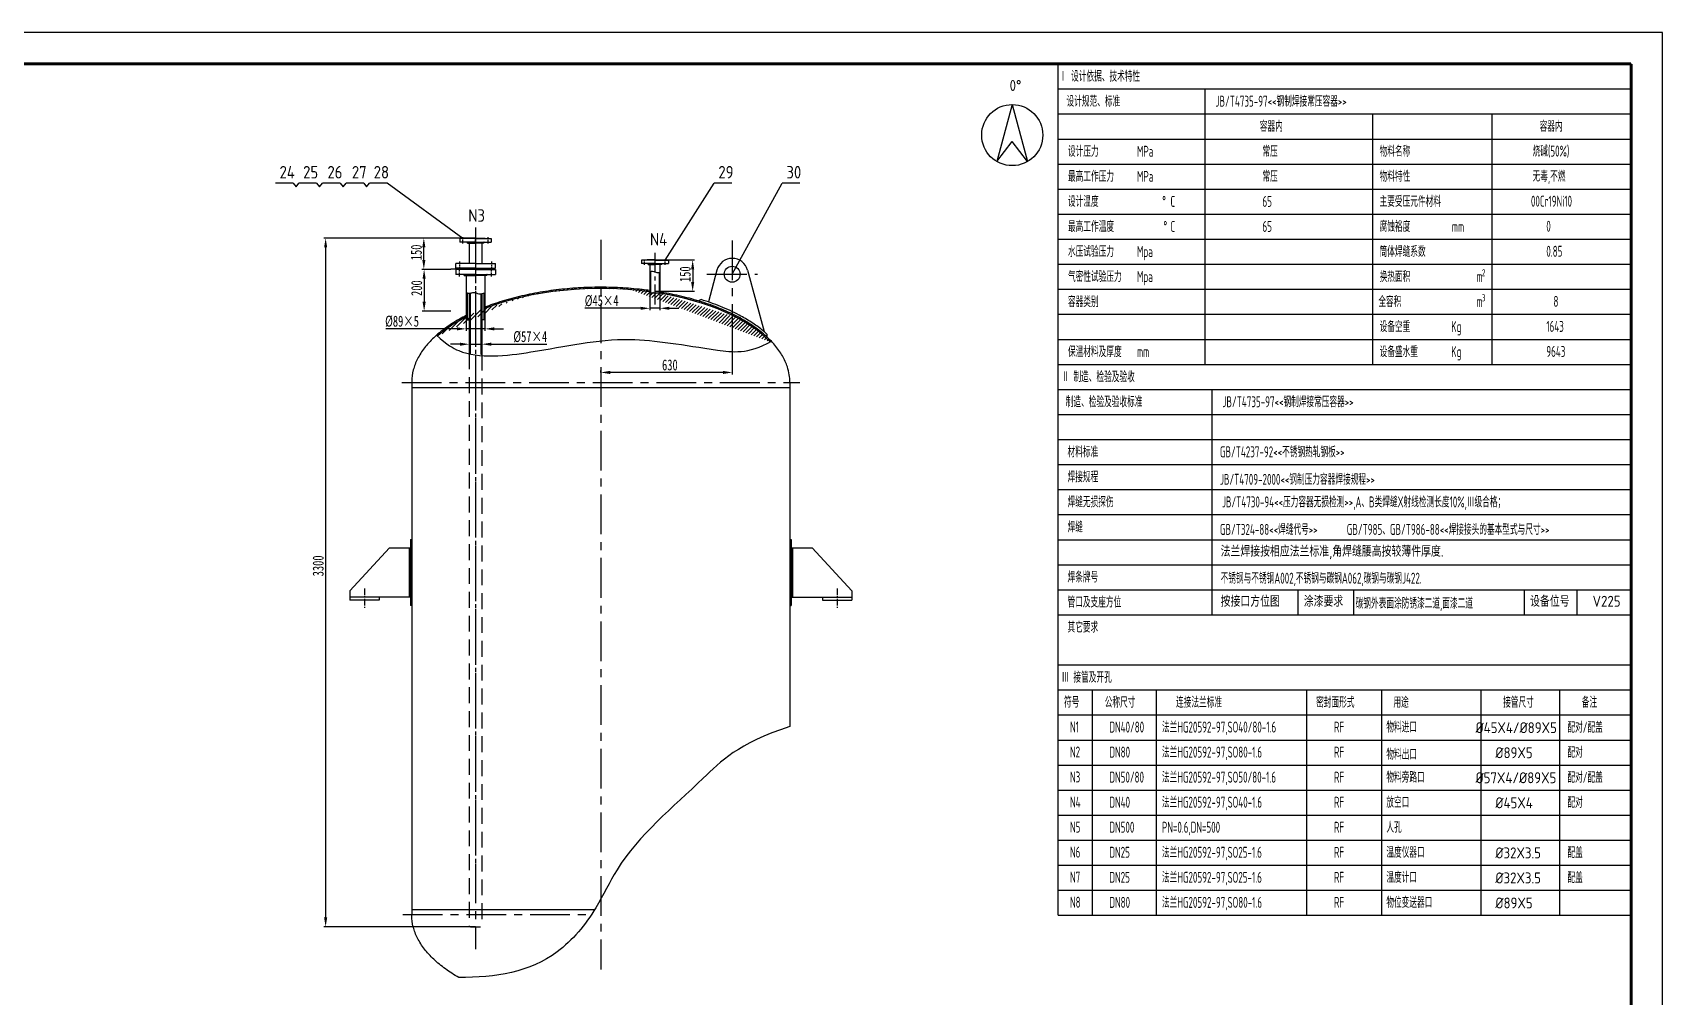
# Model space of a CAD drawing. Extents: x -23500 to -10885, y 1640 to 10550.
# Drawn here: x -18693 to -10885, y 5931 to 10550 of the extents above; entities that cross this region are included whole.
import ezdxf

# ---------------------------------------------------------------- set-up
doc = ezdxf.new("R2010")
doc.units = 0
doc.header["$MEASUREMENT"] = 0
doc.linetypes.add('CENTER', pattern=[50.8, 31.75, -6.35, 6.35, -6.35])
doc.linetypes.add('DASHED', pattern=[19.05, 12.7, -6.35])
doc.layers.get('0').update_dxf_attribs({"linetype": 'CONTINUOUS'})
doc.layers.get('DEFPOINTS').update_dxf_attribs({"linetype": 'CONTINUOUS'})
for name, color, linetype in [('LAYER1', 3, 'CONTINUOUS'), ('LAYER2', 1, 'CENTER'), ('LAYER3', 2, 'DASHED')]:
    doc.layers.add(name, color=color, linetype=linetype)
doc.styles.add('J_BigFont', font='gbenor.shx', dxfattribs={"bigfont": 'gbcbig.shx'})
doc.styles.get("Standard").update_dxf_attribs({"font": 'isocp.shx', "width": 0.8, "bigfont": 'hztxt.shx'})
doc.styles.add('STYLE1', font='SIMFANG.TTF', dxfattribs={"width": 0.7, "height": 52.5})
doc.dimstyles.get("Standard").update_dxf_attribs({"dimtxt": 0.18, "dimasz": 0.18, "dimexe": 0.18, "dimexo": 0.0625, "dimgap": 0.09, "dimtad": 0, "dimtih": 1, "dimtoh": 1, "dimdec": 4, "dimzin": 0, "dimdsep": 46, "dimtxsty": 'Standard', "dimcen": 0.09, "dimadec": 0, "dimazin": 0, "dimtfac": 1, "dimtdec": 4, "dimtofl": 0, "dimtmove": 0, "dimatfit": 3, "dimfxl": 0, "dimtolj": 1, "dimtzin": 0, "dimarcsym": 0})

# ---------------------------------------------------------------- blocks, each defined once
blk = doc.blocks.new('*D26')
at = {"layer": 'DEFPOINTS', "color": 0}
for p in [(-16571.2, 9565.1), (-17289.4, 6265.1), (-16571.2, 6265.1)]:
    blk.add_point(p, dxfattribs=at)
at = {"layer": 'LAYER1', "color": 0, "lineweight": -2}
for p, q in [((-16571.2, 9565.1), (-17298.8, 9565.1)), ((-17289.4, 9520.1), (-17289.4, 6310.1)), ((-16571.2, 6265.1), (-17298.8, 6265.1))]:
    blk.add_line(p, q, dxfattribs=at)
at = {"layer": 'LAYER1', "color": 0}
for points in [[(-17296.9, 9520.1), (-17281.9, 9520.1), (-17289.4, 9565.1)], [(-17296.9, 6310.1), (-17281.9, 6310.1), (-17289.4, 6265.1)]]:
    blk.add_solid(points, dxfattribs=at)
at = {"layer": 'LAYER1', "color": 0, "insert": (-17325, 7994.1), "char_height": 52.5, "attachment_point": 5, "rotation": 90, "style": 'STYLE1'}
blk.add_mtext('\\A1;3300', dxfattribs=at)
blk = doc.blocks.new('*D29')
at = {"layer": 'DEFPOINTS', "color": 0}
for p in [(-16615.7, 9173.9), (-16526.8, 9173.9), (-16615.7, 9129.9)]:
    blk.add_point(p, dxfattribs=at)
at = {"layer": 'LAYER1', "color": 0, "lineweight": -2}
for p, q in [((-16615.7, 9173.9), (-16615.7, 9120.6)), ((-16526.8, 9173.9), (-16526.8, 9120.6)), ((-16660.7, 9129.9), (-17001.6, 9129.9)), ((-16526.8, 9129.9), (-16615.7, 9129.9)), ((-16481.8, 9129.9), (-16436.8, 9129.9))]:
    blk.add_line(p, q, dxfattribs=at)
at = {"layer": 'LAYER1', "color": 0}
for points in [[(-16660.7, 9137.4), (-16660.7, 9122.4), (-16615.7, 9129.9)], [(-16481.8, 9137.4), (-16481.8, 9122.4), (-16526.8, 9129.9)]]:
    blk.add_solid(points, dxfattribs=at)
at = {"layer": 'LAYER1', "color": 0, "insert": (-16923.4, 9165.6), "char_height": 52.5, "attachment_point": 5, "style": 'STYLE1'}
blk.add_mtext('\\A1;%%c89×5', dxfattribs=at)
blk = doc.blocks.new('*D46')
at = {"layer": 'DEFPOINTS', "color": 0}
for p in [(-16819, 9565.1), (-16571.2, 9565.1), (-16689.5, 9415.1)]:
    blk.add_point(p, dxfattribs=at)
at = {"layer": 'LAYER1', "color": 0, "lineweight": -2}
for p, q in [((-16571.2, 9565.1), (-16828.4, 9565.1)), ((-16819, 9460.1), (-16819, 9520.1)), ((-16689.5, 9415.1), (-16828.4, 9415.1))]:
    blk.add_line(p, q, dxfattribs=at)
at = {"layer": 'LAYER1', "color": 0}
for points in [[(-16826.5, 9520.1), (-16811.5, 9520.1), (-16819, 9565.1)], [(-16826.5, 9460.1), (-16811.5, 9460.1), (-16819, 9415.1)]]:
    blk.add_solid(points, dxfattribs=at)
at = {"layer": 'LAYER1', "color": 0, "insert": (-16854.6, 9496.3), "char_height": 52.5, "attachment_point": 5, "rotation": 90, "style": 'STYLE1'}
blk.add_mtext('\\A1;150', dxfattribs=at)
blk = doc.blocks.new('*D45')
at = {"layer": 'DEFPOINTS', "color": 0}
for p in [(-16689.5, 9415.1), (-16817.5, 9215.1), (-16689.5, 9215.1)]:
    blk.add_point(p, dxfattribs=at)
at = {"layer": 'LAYER1', "color": 0, "lineweight": -2}
for p, q in [((-16689.5, 9415.1), (-16826.8, 9415.1)), ((-16817.5, 9370.1), (-16817.5, 9260.1)), ((-16689.5, 9215.1), (-16826.8, 9215.1))]:
    blk.add_line(p, q, dxfattribs=at)
at = {"layer": 'LAYER1', "color": 0}
for points in [[(-16825, 9370.1), (-16810, 9370.1), (-16817.5, 9415.1)], [(-16825, 9260.1), (-16810, 9260.1), (-16817.5, 9215.1)]]:
    blk.add_solid(points, dxfattribs=at)
at = {"layer": 'LAYER1', "color": 0, "insert": (-16853.1, 9325.1), "char_height": 52.5, "attachment_point": 5, "rotation": 90, "style": 'STYLE1'}
blk.add_mtext('\\A1;200', dxfattribs=at)
blk = doc.blocks.new('*D47')
at = {"layer": 'DEFPOINTS', "color": 0}
for p in [(-15711.8, 9460.1), (-15711.8, 9310.1), (-15531, 9310.1)]:
    blk.add_point(p, dxfattribs=at)
at = {"layer": 'LAYER1', "color": 0, "lineweight": -2}
for p, q in [((-15711.8, 9460.1), (-15521.6, 9460.1)), ((-15531, 9415.1), (-15531, 9355.1)), ((-15711.8, 9310.1), (-15521.6, 9310.1))]:
    blk.add_line(p, q, dxfattribs=at)
at = {"layer": 'LAYER1', "color": 0}
for points in [[(-15538.5, 9415.1), (-15523.5, 9415.1), (-15531, 9460.1)], [(-15538.5, 9355.1), (-15523.5, 9355.1), (-15531, 9310.1)]]:
    blk.add_solid(points, dxfattribs=at)
at = {"layer": 'LAYER1', "color": 0, "insert": (-15566.6, 9391.7), "char_height": 52.5, "attachment_point": 5, "rotation": 90, "style": 'STYLE1'}
blk.add_mtext('\\A1;150', dxfattribs=at)
blk = doc.blocks.new('*D25')
at = {"layer": 'DEFPOINTS', "color": 0}
for p in [(-15341.2, 9149), (-15971.2, 8921), (-15971.2, 8921)]:
    blk.add_point(p, dxfattribs=at)
at = {"layer": 'LAYER1', "color": 0, "lineweight": -2}
for p, q in [((-15341.2, 9149), (-15341.2, 8911.6)), ((-15971.2, 8921), (-15971.2, 8930.3)), ((-15386.2, 8921), (-15926.2, 8921))]:
    blk.add_line(p, q, dxfattribs=at)
at = {"layer": 'LAYER1', "color": 0}
for points in [[(-15926.2, 8928.5), (-15926.2, 8913.5), (-15971.2, 8921)], [(-15386.2, 8928.5), (-15386.2, 8913.5), (-15341.2, 8921)]]:
    blk.add_solid(points, dxfattribs=at)
at = {"layer": 'LAYER1', "color": 0, "insert": (-15640.2, 8956.6), "char_height": 52.5, "attachment_point": 5, "style": 'STYLE1'}
blk.add_mtext('\\A1;630', dxfattribs=at)
blk = doc.blocks.new('*D30')
at = {"layer": 'DEFPOINTS', "color": 0}
for p in [(-15735.9, 9307), (-15687.6, 9324.5), (-15735.9, 9228.4)]:
    blk.add_point(p, dxfattribs=at)
at = {"layer": 'LAYER1', "color": 0, "lineweight": -2}
for p, q in [((-15735.9, 9307), (-15735.9, 9219)), ((-15687.6, 9324.5), (-15687.6, 9219)), ((-15780.9, 9228.4), (-16048.1, 9228.4)), ((-15687.6, 9228.4), (-15735.9, 9228.4)), ((-15642.6, 9228.4), (-15597.6, 9228.4))]:
    blk.add_line(p, q, dxfattribs=at)
at = {"layer": 'LAYER1', "color": 0}
for points in [[(-15780.9, 9235.9), (-15780.9, 9220.9), (-15735.9, 9228.4)], [(-15642.6, 9235.9), (-15642.6, 9220.9), (-15687.6, 9228.4)]]:
    blk.add_solid(points, dxfattribs=at)
at = {"layer": 'LAYER1', "color": 0, "insert": (-15967.1, 9264), "char_height": 52.5, "attachment_point": 5, "style": 'STYLE1'}
blk.add_mtext('\\A1;%%c45×4', dxfattribs=at)
blk = doc.blocks.new('*D49')
at = {"layer": 'DEFPOINTS', "color": 0}
for p in [(-16601.4, 9096.1), (-16541.1, 9113.6), (-16601.4, 9056.3)]:
    blk.add_point(p, dxfattribs=at)
at = {"layer": 'LAYER1', "color": 0, "lineweight": -2}
for p, q in [((-16601.4, 9096.1), (-16601.4, 9046.9)), ((-16541.1, 9113.6), (-16541.1, 9046.9)), ((-16646.4, 9056.3), (-16691.4, 9056.3)), ((-16601.4, 9056.3), (-16541.1, 9056.3)), ((-16496.1, 9056.3), (-16229.9, 9056.3))]:
    blk.add_line(p, q, dxfattribs=at)
at = {"layer": 'LAYER1', "color": 0}
for points in [[(-16646.4, 9063.8), (-16646.4, 9048.8), (-16601.4, 9056.3)], [(-16496.1, 9063.8), (-16496.1, 9048.8), (-16541.1, 9056.3)]]:
    blk.add_solid(points, dxfattribs=at)
at = {"layer": 'LAYER1', "color": 0, "insert": (-16309.1, 9091.9), "char_height": 52.5, "attachment_point": 5, "style": 'STYLE1'}
blk.add_mtext('\\A1;%%c57×4', dxfattribs=at)

msp = doc.modelspace()

# ---------------------------------------------------------------- hatches: boundary and pattern name
at = {"layer": 'LAYER1'}
h = msp.add_hatch(dxfattribs=at)
h.set_pattern_fill('ANSI31', color=256, scale=44, angle=90, style=0)
h.set_pattern_definition([(135, (12372.023, 304.863), (-3.8890873, -3.8890873), [])])
edge = h.paths.add_edge_path()
edge.add_line((-15735.86591, 9300.20876), (-15732.26591, 9300.20876))
edge.add_line((-15732.26591, 9300.20876), (-15732.26591, 9405.05433))
edge.add_spline(control_points=[(-15732.26591, 9405.05433), (-15733.46417, 9404.75181), (-15734.66442, 9404.39654), (-15735.86591, 9404.00814)], knot_values=[6.2077023906, 6.2077023906, 6.2077023906, 6.2077023906, 9.8820539227, 9.8820539227, 9.8820539227, 9.8820539227], degree=3, periodic=0)
edge.add_line((-15735.86591, 9404.00814), (-15735.86591, 9300.20876))
edge = h.paths.add_edge_path()
edge.add_line((-15691.16591, 9325.13089), (-15687.56591, 9325.13089))
edge.add_line((-15687.56591, 9325.13089), (-15687.56591, 9401.19161))
edge.add_spline(control_points=[(-15687.56591, 9401.19161), (-15688.76795, 9400.89368), (-15689.96817, 9400.62926), (-15691.16591, 9400.41074)], knot_values=[52.3024706588, 52.3024706588, 52.3024706588, 52.3024706588, 55.937398309, 55.937398309, 55.937398309, 55.937398309], degree=3, periodic=0)
edge.add_line((-15691.16591, 9400.41074), (-15691.16591, 9325.13089))
h.paths.add_polyline_path([(-15687.56591, 9325.13089), (-15691.16591, 9325.13089), (-15691.16591, 9300.20876), (-15687.56591, 9300.20876)])
h = msp.add_hatch(dxfattribs=at)
h.set_pattern_fill('ANSI31', color=256, scale=100, style=0)
h.set_pattern_definition([(45, (15802.395, 150), (-8.8388348, 8.8388348), [])])
edge = h.paths.add_edge_path()
edge.add_ellipse((-15971.23182, 8873.13467), major_axis=(-900, 0), ratio=0.5, start_angle=315.729772684, end_angle=330.443571084, ccw=False)
edge.add_line((-16615.68182, 9187.25415), (-16615.68182, 9193.99098))
edge.add_spline(control_points=[(-16615.68182, 9193.99098), (-16627.03429, 9188.2184), (-16638.08125, 9182.29185), (-16672.57387, 9162.76161), (-16694.76132, 9148.58615), (-16730.72337, 9122.56025), (-16745.2353, 9110.9758), (-16758.69094, 9099.07445)], knot_values=[5.5062052933, 5.5062052933, 5.5062052933, 5.5062052933, 5.5598102502, 5.5598102502, 5.6785999013, 5.6785999013, 5.7686833188, 5.7686833188, 5.7686833188, 5.7686833188], degree=3, periodic=0)
edge.add_spline(control_points=[(-16758.69094, 9099.07445), (-16757.14243, 9097.72773), (-16755.6174, 9096.40676), (-16754.11509, 9095.1109)], knot_values=[103.7954680129, 103.7954680129, 103.7954680129, 103.7954680129, 106.691918174, 106.691918174, 106.691918174, 106.691918174], degree=3, periodic=0)
edge = h.paths.add_edge_path()
edge.add_ellipse((-15971.23182, 8873.13467), major_axis=(-900, 0), ratio=0.5, start_angle=270, end_angle=308.117614759, ccw=False)
edge.add_line((-15971.23182, 9323.13467), (-15971.23182, 9329.13462))
edge.add_spline(control_points=[(-15971.23182, 9329.13462), (-15976.01583, 9329.13465), (-15980.79984, 9329.11566), (-16021.33445, 9328.79351), (-16057.05199, 9327.44644), (-16127.9206, 9322.64496), (-16163.07144, 9319.19057), (-16232.31511, 9310.22197), (-16266.40773, 9304.70779), (-16333.05861, 9291.69526), (-16365.61665, 9284.19696), (-16428.74398, 9267.31858), (-16459.31306, 9257.93858), (-16501.61732, 9243.15994), (-16514.32528, 9238.46811), (-16526.78182, 9233.61224)], knot_values=[4.7123889765, 4.7123889765, 4.7123889765, 4.7123889765, 4.7282826929, 4.7282826929, 4.8470723439, 4.8470723439, 4.965861995, 4.965861995, 5.084651646, 5.084651646, 5.2034412971, 5.2034412971, 5.3222309481, 5.3222309481, 5.3745932888, 5.3745932888, 5.3745932888, 5.3745932888], degree=3, periodic=0)
edge.add_line((-16526.78182, 9233.61224), (-16526.78182, 9227.17005))
edge = h.paths.add_edge_path()
edge.add_spline(control_points=[(-15735.92842, 9313.53693), (-15748.11182, 9315.18101), (-15760.36355, 9316.69741), (-15807.56034, 9322.01625), (-15842.91145, 9324.9102), (-15909.28852, 9328.33727), (-15940.26016, 9329.13444), (-15971.23182, 9329.13462)], knot_values=[4.4487900663, 4.4487900663, 4.4487900663, 4.4487900663, 4.4907033908, 4.4907033908, 4.6094930418, 4.6094930418, 4.7123889765, 4.7123889765, 4.7123889765, 4.7123889765], degree=3, periodic=0)
edge.add_line((-15971.23182, 9329.13462), (-15971.23182, 9323.13467))
edge.add_ellipse((-15971.23182, 8873.13467), major_axis=(-900, 0), ratio=0.5, start_angle=254.843987634, end_angle=270, ccw=False)
edge.add_line((-15735.92842, 9307.48255), (-15735.92842, 9313.53693))
edge = h.paths.add_edge_path()
edge.add_spline(control_points=[(-15153.77434, 9070.17623), (-15163.493, 9080.41689), (-15173.96365, 9090.46487), (-15202.99523, 9115.95992), (-15222.66892, 9131.07101), (-15265.40782, 9159.99081), (-15288.47303, 9173.79945), (-15337.67292, 9199.93385), (-15363.80751, 9212.2595), (-15418.78248, 9235.26399), (-15447.62271, 9245.94273), (-15486.20458, 9258.52797), (-15494.88855, 9261.25638), (-15503.66191, 9263.90993)], knot_values=[3.584637214, 3.584637214, 3.584637214, 3.584637214, 3.6591758335, 3.6591758335, 3.7779654845, 3.7779654845, 3.8967551356, 3.8967551356, 4.0155447866, 4.0155447866, 4.1343344377, 4.1343344377, 4.1683544692, 4.1683544692, 4.1683544692, 4.1683544692], degree=3, periodic=0)
edge.add_spline(control_points=[(-15503.66191, 9263.90993), (-15525.52297, 9270.52193), (-15547.93902, 9276.66914), (-15602.91063, 9290.26179), (-15635.92488, 9297.23812), (-15675.61696, 9304.26901), (-15681.6123, 9305.29559), (-15687.62842, 9306.29049)], knot_values=[4.1683544692, 4.1683544692, 4.1683544692, 4.1683544692, 4.2531240887, 4.2531240887, 4.3719137397, 4.3719137397, 4.3929571399, 4.3929571399, 4.3929571399, 4.3929571399], degree=3, periodic=0)
edge.add_line((-15687.62842, 9306.29049), (-15687.62842, 9300.20876))
edge.add_ellipse((-15971.23182, 8873.13467), major_axis=(-900, 0), ratio=0.5, start_angle=205.544329318, end_angle=251.632249847, ccw=False)
edge.add_spline(control_points=[(-15159.20508, 9067.17885), (-15157.4042, 9068.15891), (-15155.59399, 9069.15793), (-15153.77434, 9070.17623)], knot_values=[1576.8857307396, 1576.8857307396, 1576.8857307396, 1576.8857307396, 1579.484262507, 1579.484262507, 1579.484262507, 1579.484262507], degree=3, periodic=0)
h = msp.add_hatch(dxfattribs=at)
h.set_pattern_fill('ANSI31', color=256, scale=44, style=0)
h.set_pattern_definition([(45, (16685.6953, 193.615), (-3.8890873, 3.8890873), [])])
edge = h.paths.add_edge_path()
edge.add_spline(control_points=[(-16611.18182, 9302.80409), (-16612.68345, 9303.35), (-16614.1833, 9303.97825), (-16615.68182, 9304.6685)], knot_values=[14.5345191816, 14.5345191816, 14.5345191816, 14.5345191816, 19.3002520685, 19.3002520685, 19.3002520685, 19.3002520685], degree=3, periodic=0)
edge.add_line((-16615.68182, 9304.6685), (-16615.68182, 9215.11355))
edge.add_line((-16615.68182, 9215.11355), (-16611.18182, 9215.11355))
edge.add_line((-16611.18182, 9215.11355), (-16611.18182, 9302.80409))
edge = h.paths.add_edge_path()
edge.add_spline(control_points=[(-16526.78182, 9301.66044), (-16528.28139, 9301.65124), (-16529.78137, 9301.5271), (-16531.28182, 9301.32835)], knot_values=[100.5398323401, 100.5398323401, 100.5398323401, 100.5398323401, 105.0394298474, 105.0394298474, 105.0394298474, 105.0394298474], degree=3, periodic=0)
edge.add_line((-16531.28182, 9301.32835), (-16531.28182, 9173.90044))
edge.add_line((-16531.28182, 9173.90044), (-16526.78182, 9173.90044))
edge.add_line((-16526.78182, 9173.90044), (-16526.78182, 9301.66044))
h.paths.add_polyline_path([(-16615.68182, 9173.90044), (-16611.18182, 9173.90044), (-16611.18182, 9215.11355), (-16615.68182, 9215.11355)])
h = msp.add_hatch(dxfattribs=at)
h.set_pattern_fill('ANSI31', color=256, scale=55, angle=90, style=0)
h.set_pattern_definition([(135, (16685.695, 193.615), (-4.8613591, -4.8613591), [])])
edge = h.paths.add_edge_path()
edge.add_spline(control_points=[(-16597.38182, 9300.68331), (-16598.71746, 9300.55531), (-16600.05069, 9300.53927), (-16601.38182, 9300.62131)], knot_values=[29.6366316428, 29.6366316428, 29.6366316428, 29.6366316428, 33.8340784456, 33.8340784456, 33.8340784456, 33.8340784456], degree=3, periodic=0)
edge.add_line((-16601.38182, 9300.62131), (-16601.38182, 9215.11355))
edge.add_line((-16601.38182, 9215.11355), (-16597.38182, 9215.11355))
edge.add_line((-16597.38182, 9215.11355), (-16597.38182, 9300.68331))
edge = h.paths.add_edge_path()
edge.add_line((-16597.38182, 9215.11355), (-16601.38182, 9215.11355))
edge.add_line((-16601.38182, 9215.11355), (-16601.38182, 9012.42898))
edge.add_spline(control_points=[(-16601.38182, 9012.42898), (-16600.05221, 9012.06352), (-16598.71884, 9011.70532), (-16597.38182, 9011.35415)], knot_values=[242.5094510255, 242.5094510255, 242.5094510255, 242.5094510255, 246.748240828, 246.748240828, 246.748240828, 246.748240828], degree=3, periodic=0)
edge.add_line((-16597.38182, 9011.35415), (-16597.38182, 9215.11355))
edge = h.paths.add_edge_path()
edge.add_spline(control_points=[(-16541.08182, 9299.38756), (-16542.41468, 9299.09281), (-16543.748, 9298.80844), (-16545.08182, 9298.56261)], knot_values=[86.7600195208, 86.7600195208, 86.7600195208, 86.7600195208, 90.7509109744, 90.7509109744, 90.7509109744, 90.7509109744], degree=3, periodic=0)
edge.add_line((-16545.08182, 9298.56261), (-16545.08182, 9000.95598))
edge.add_spline(control_points=[(-16545.08182, 9000.95598), (-16543.75054, 9000.75957), (-16542.41718, 9000.56693), (-16541.08182, 9000.37786)], knot_values=[300.3857301548, 300.3857301548, 300.3857301548, 300.3857301548, 304.3797973108, 304.3797973108, 304.3797973108, 304.3797973108], degree=3, periodic=0)
edge.add_line((-16541.08182, 9000.37786), (-16541.08182, 9299.38756))

# ---------------------------------------------------------------- linework, layer by layer
for p, q in [((-13780.14111, 7279.5732), (-13780.14111, 10399.5732)), ((-16571.23182, 9563.51355), (-16646.23182, 9563.51355)), ((-16646.23182, 9563.51355), (-16646.23182, 9545.61355)), ((-16571.23182, 9545.61355), (-16646.23182, 9545.61355)), ((-16571.23182, 9565.11355), (-16617.23182, 9565.11355)), ((-16617.23182, 9563.51355), (-16617.23182, 9565.11355)), ((-16610.23182, 9540.11355), (-16610.23182, 9543.61355)), ((-16610.23182, 9540.11355), (-16571.23182, 9540.11355)), ((-16601.38182, 9540.11355), (-16601.38182, 9443.61355)), ((-16571.23182, 9565.11355), (-16525.23182, 9565.11355)), ((-16571.23182, 9563.51355), (-16496.23182, 9563.51355)), ((-16571.23182, 9545.61355), (-16496.23182, 9545.61355)), ((-16532.23182, 9540.11355), (-16571.23182, 9540.11355)), ((-16541.08182, 9540.11355), (-16541.08182, 9443.61355)), ((-16532.23182, 9540.11355), (-16532.23182, 9543.61355)), ((-16525.23182, 9563.51355), (-16525.23182, 9565.11355)), ((-16496.23182, 9563.51355), (-16496.23182, 9545.61355)), ((-15776.77842, 9458.49735), (-15776.77842, 9442.59735)), ((-15711.77842, 9458.49735), (-15776.77842, 9458.49735)), ((-15748.27842, 9458.49735), (-15748.27842, 9460.09735)), ((-15711.77842, 9460.09735), (-15748.27842, 9460.09735)), ((-15711.77842, 9460.09735), (-15675.27842, 9460.09735)), ((-15711.77842, 9458.49735), (-15646.77842, 9458.49735)), ((-15675.27842, 9458.49735), (-15675.27842, 9460.09735)), ((-15646.77842, 9458.49735), (-15646.77842, 9442.59735)), ((-16571.23182, 9443.61355), (-16666.23182, 9443.61355)), ((-16666.23182, 9421.21355), (-16666.23182, 9443.61355)), ((-16571.23182, 9421.21355), (-16666.23182, 9421.21355)), ((-16666.23182, 9413.51355), (-16666.23182, 9391.11355)), ((-16571.23182, 9413.51355), (-16666.23182, 9413.51355)), ((-16571.23182, 9391.11355), (-16666.23182, 9391.11355)), ((-16655.48182, 9413.51355), (-16655.48182, 9420.37929)), ((-16639.48182, 9421.21355), (-16639.48182, 9414.34781)), ((-16639.48182, 9413.51355), (-16639.48182, 9420.37929)), ((-16571.23182, 9419.61355), (-16639.48182, 9419.61355)), ((-16571.23182, 9415.11355), (-16639.48182, 9415.11355)), ((-16634.73182, 9421.21355), (-16634.73182, 9419.61355)), ((-16571.23182, 9419.61355), (-16634.73182, 9419.61355)), ((-16634.73182, 9413.51355), (-16634.73182, 9415.11355)), ((-16625.23182, 9385.11355), (-16625.23182, 9389.11355)), ((-16625.23182, 9385.11355), (-16571.23182, 9385.11355)), ((-16571.23182, 9443.61355), (-16476.23182, 9443.61355)), ((-16571.23182, 9421.21355), (-16476.23182, 9421.21355)), ((-16571.23182, 9419.61355), (-16502.98182, 9419.61355)), ((-16571.23182, 9419.61355), (-16507.73182, 9419.61355)), ((-16571.23182, 9415.11355), (-16502.98182, 9415.11355)), ((-16571.23182, 9413.51355), (-16476.23182, 9413.51355)), ((-16571.23182, 9391.11355), (-16476.23182, 9391.11355)), ((-16517.23182, 9385.11355), (-16571.23182, 9385.11355)), ((-16517.23182, 9385.11355), (-16517.23182, 9389.11355)), ((-16507.73182, 9421.21355), (-16507.73182, 9419.61355)), ((-16507.73182, 9413.51355), (-16507.73182, 9415.11355)), ((-16502.98182, 9421.21355), (-16502.98182, 9414.34781)), ((-16502.98182, 9413.51355), (-16502.98182, 9420.37929)), ((-16486.98182, 9413.51355), (-16486.98182, 9420.37929)), ((-16476.23182, 9421.21355), (-16476.23182, 9443.61355)), ((-16476.23182, 9413.51355), (-16476.23182, 9391.11355)), ((-15711.77842, 9442.59735), (-15776.77842, 9442.59735)), ((-15744.27842, 9438.09735), (-15744.27842, 9440.59735)), ((-15744.27842, 9438.09735), (-15711.77842, 9438.09735)), ((-15735.92842, 9438.09735), (-15735.92842, 9300.20876)), ((-15732.26591, 9405.05433), (-15732.26591, 9300.20876)), ((-15711.77842, 9442.59735), (-15646.77842, 9442.59735)), ((-15679.27842, 9438.09735), (-15711.77842, 9438.09735)), ((-15691.16591, 9400.41074), (-15691.16591, 9300.20876)), ((-15687.62842, 9438.09735), (-15687.62842, 9300.20876)), ((-15679.27842, 9438.09735), (-15679.27842, 9440.59735)), ((-15414.93601, 9411.25423), (-15455.7474, 9258.94404)), ((-15268.11528, 9411.25423), (-15189.25965, 9116.96103)), ((-15687.62842, 9300.20876), (-15735.92842, 9300.20876)), ((-15490.41387, 9270.30302), (-15503.66191, 9263.90993)), ((-16615.68182, 9173.90044), (-16601.38182, 9173.90044)), ((-16526.78182, 9173.90044), (-16541.08182, 9173.90044)), ((-15174.9145, 9104.57824), (-15174.91784, 9091.05505)), ((-16877.23182, 8873.13467), (-16877.23182, 6323.13467)), ((-16877.23182, 8848.13467), (-15065.23182, 8848.13467)), ((-15065.23182, 8873.13467), (-15065.23182, 7224.87824)), ((-16983.23182, 8080.00676), (-17173.23182, 7874.00676)), ((-16983.23182, 8080.00676), (-16883.23182, 8080.00676)), ((-16889.23123, 8080.00676), (-16889.23123, 7844.00676)), ((-16883.23182, 8120.00676), (-16883.23182, 7805.00676)), ((-16883.23182, 8120.00676), (-16877.23182, 8120.00676)), ((-15064.23182, 8120.00676), (-15059.23182, 8120.00676)), ((-15059.23182, 8120.00676), (-15059.23182, 7805.00676)), ((-15059.23182, 8080.00676), (-14959.23182, 8080.00676)), ((-15053.23242, 8080.00676), (-15053.23242, 7844.00676)), ((-14959.23182, 8080.00676), (-14769.23182, 7874.00676)), ((-17173.23182, 7874.00676), (-17173.23182, 7830.00676)), ((-16883.23182, 7844.00676), (-17173.23182, 7844.00676)), ((-17033.23182, 7830.00676), (-17173.23182, 7830.00676)), ((-17033.23182, 7844.00676), (-17033.23182, 7830.00676)), ((-15059.23182, 7844.00676), (-14769.23182, 7844.00676)), ((-14909.23182, 7844.00676), (-14909.23182, 7830.00676)), ((-14909.23182, 7830.00676), (-14769.23182, 7830.00676)), ((-14769.23182, 7874.00676), (-14769.23182, 7830.00676)), ((-16878.23182, 7805.00676), (-16883.23182, 7805.00676)), ((-15064.23182, 7805.00676), (-15059.23182, 7805.00676)), ((-13780.14111, 6319.5732), (-13780.14111, 7399.5732)), ((-16877.23182, 6348.13467), (-15999.54063, 6348.13467))]:
    msp.add_line(p, q)
at = {"ltscale": 3}
for p, q in [((-16615.68182, 9385.11355), (-16615.68182, 9173.90044)), ((-16526.78182, 9385.11355), (-16526.78182, 9173.90044)), ((-16611.18182, 9302.80409), (-16611.18182, 9173.90044)), ((-16601.38182, 9300.62131), (-16601.38182, 9012.42898)), ((-16597.38182, 9300.68331), (-16597.38182, 9011.50085)), ((-16545.08182, 9298.56261), (-16545.08182, 9006.34648)), ((-16541.08182, 9299.38756), (-16541.08182, 9006.21604)), ((-16531.28182, 9301.32835), (-16531.28182, 9173.90044))]:
    msp.add_line(p, q, dxfattribs=at)
at = {"const_width": 15}
for points in [[(-11035.14111, 10399.5732), (-23125.14111, 10399.5732)], [(-11035.14111, 1789.5732), (-11035.14111, 10399.5732)]]:
    msp.add_lwpolyline(points, dxfattribs=at)
msp.add_circle((-15341.52564, 9391.58398), 38)
for centre, radius, start, end in [((-16612.23182, 9543.61355), 2, 0, 90), ((-16530.23182, 9543.61355), 2, 90, 180), ((-15341.52564, 9391.58398), 76, 15, 165), ((-16627.23182, 9389.11355), 2, 0, 90), ((-16515.23182, 9389.11355), 2, 90, 180), ((-15746.27842, 9440.59735), 2, 0, 90), ((-15677.27842, 9440.59735), 2, 90, 180)]:
    msp.add_arc(centre, radius, start, end)
for start_param, end_param in [(4.4478666631, 5.3776668609), (3.5874253054, 4.391811264), (5.5105240799, 5.7673283075)]:
    msp.add_ellipse((-15971.23182, 8873.13467), major_axis=(-900, 0), ratio=0.5, start_param=start_param, end_param=end_param)
for points, knots in [([(-15735.92842, 9313.53693), (-15748.11182, 9315.18101), (-15760.36355, 9316.69741), (-15807.56034, 9322.01625), (-15842.91145, 9324.9102), (-15914.04742, 9328.58297), (-15949.83204, 9329.36178), (-16021.33445, 9328.79351), (-16057.05199, 9327.44644), (-16127.9206, 9322.64496), (-16163.07144, 9319.19057), (-16232.31511, 9310.22197), (-16266.40773, 9304.70779), (-16333.05861, 9291.69526), (-16365.61665, 9284.19696), (-16428.74398, 9267.31858), (-16459.31306, 9257.93858), (-16501.61732, 9243.15994), (-16514.32528, 9238.46811), (-16526.78182, 9233.61224)], [4.44879006629, 4.44879006629, 4.44879006629, 4.44879006629, 4.4907033908, 4.4907033908, 4.60949304185, 4.60949304185, 4.7282826929, 4.7282826929, 4.84707234394, 4.84707234394, 4.96586199499, 4.96586199499, 5.08465164604, 5.08465164604, 5.20344129709, 5.20344129709, 5.32223094814, 5.32223094814, 5.37459328877, 5.37459328877, 5.37459328877, 5.37459328877]), ([(-15065.23182, 8873.13467), (-15065.23182, 8885.54817), (-15066.23334, 8897.96154), (-15070.22851, 8922.68961), (-15073.22203, 8935.00414), (-15083.05299, 8965.22988), (-15091.0404, 8983.02806), (-15111.12304, 9017.94728), (-15123.21778, 9035.06886), (-15151.31555, 9068.40968), (-15167.31859, 9084.62929), (-15202.99523, 9115.95992), (-15222.66892, 9131.07101), (-15265.40782, 9159.99081), (-15288.47303, 9173.79945), (-15337.67292, 9199.93385), (-15363.80751, 9212.2595), (-15418.78248, 9235.26399), (-15447.62271, 9245.94273), (-15507.60749, 9265.50951), (-15538.75183, 9274.39745), (-15602.91063, 9290.26179), (-15635.92488, 9297.23812), (-15675.61696, 9304.26901), (-15681.6123, 9305.29559), (-15687.62842, 9306.29049)], [3.1415926536, 3.1415926536, 3.1415926536, 3.1415926536, 3.2221997669, 3.2221997669, 3.3028068803, 3.3028068803, 3.4215965314, 3.4215965314, 3.5403861824, 3.5403861824, 3.6591758335, 3.6591758335, 3.7779654845, 3.7779654845, 3.8967551356, 3.8967551356, 4.0155447866, 4.0155447866, 4.1343344377, 4.1343344377, 4.2531240887, 4.2531240887, 4.3719137397, 4.3719137397, 4.3929571399, 4.3929571399, 4.3929571399, 4.3929571399]), ([(-15174.9145, 9104.57824), (-15182.63253, 9111.48387), (-15190.68999, 9118.27876), (-15214.98969, 9137.6272), (-15232.08603, 9149.87568), (-15268.48556, 9173.43622), (-15287.78695, 9184.7486), (-15336.21519, 9210.49598), (-15366.26901, 9224.46255), (-15427.43957, 9249.289), (-15458.31926, 9260.30092), (-15490.41387, 9270.30302)], [3.65118545397, 3.65118545397, 3.65118545397, 3.65118545397, 3.70230319914, 3.70230319914, 3.79930767097, 3.79930767097, 3.8963121428, 3.8963121428, 4.03053626359, 4.03053626359, 4.15502264032, 4.15502264032, 4.15502264032, 4.15502264032]), ([(-16615.68182, 9193.99098), (-16627.03429, 9188.2184), (-16638.08125, 9182.29185), (-16672.57387, 9162.76161), (-16694.76132, 9148.58615), (-16735.66577, 9118.98341), (-16754.3828, 9103.55619), (-16788.07858, 9071.64729), (-16803.05743, 9055.16549), (-16829.04992, 9021.35834), (-16840.06348, 9004.03255), (-16857.93749, 8968.77016), (-16864.79725, 8950.83311), (-16874.22426, 8914.61838), (-16876.79038, 8896.34125), (-16877.2144, 8876.41091), (-16877.23182, 8874.77279), (-16877.23182, 8873.13467)], [5.50620529329, 5.50620529329, 5.50620529329, 5.50620529329, 5.55981025024, 5.55981025024, 5.67859990129, 5.67859990129, 5.79738955234, 5.79738955234, 5.91617920339, 5.91617920339, 6.03496885443, 6.03496885443, 6.15375850548, 6.15375850548, 6.27254815653, 6.27254815653, 6.28318530718, 6.28318530718, 6.28318530718, 6.28318530718]), ([(-16651.59738, 6021.63798), (-16674.31265, 6034.6213), (-16695.56395, 6048.26405), (-16735.66577, 6077.28593), (-16754.3828, 6092.71315), (-16788.07858, 6124.62205), (-16803.05743, 6141.10385), (-16829.04992, 6174.911), (-16840.06348, 6192.23679), (-16857.93749, 6227.49918), (-16864.79725, 6245.43623), (-16874.22426, 6281.65096), (-16876.79038, 6299.92809), (-16877.2144, 6319.85843), (-16877.23182, 6321.49655), (-16877.23182, 6323.13467)], [5.56447204235, 5.56447204235, 5.56447204235, 5.56447204235, 5.67859990129, 5.67859990129, 5.79738955234, 5.79738955234, 5.91617920339, 5.91617920339, 6.03496885443, 6.03496885443, 6.15375850548, 6.15375850548, 6.27254815653, 6.27254815653, 6.28318530718, 6.28318530718, 6.28318530718, 6.28318530718])]:
    msp.add_open_spline(points, degree=3, knots=knots)
at = {"layer": 'LAYER1'}
for p, q in [((-10885.14111, 10549.5732), (-23500.14111, 10549.5732)), ((-10885.14111, 1639.5732), (-10885.14111, 10549.5732)), ((-13780.14111, 10399.5732), (-11035.14111, 10399.5732)), ((-11035.14111, 10399.5732), (-11035.14111, 7759.5732)), ((-13780.14111, 10279.5732), (-11035.14111, 10279.5732)), ((-13075.24981, 8959.5732), (-13075.24981, 10279.5732)), ((-14000.06269, 10204.61609), (-14073.23669, 9931.52701)), ((-14000.06269, 10204.61609), (-13926.8887, 9931.52701)), ((-13780.14111, 10159.5732), (-11035.14111, 10159.5732)), ((-12272.99848, 8959.5732), (-12272.99848, 10159.5732)), ((-11699.92782, 8959.5732), (-11699.92782, 10159.5732)), ((-14073.23669, 9931.52702), (-14000.06269, 10026.88922)), ((-13926.8887, 9931.52702), (-14000.06269, 10026.88922)), ((-13780.14111, 10039.5732), (-11035.14111, 10039.5732)), ((-13780.14111, 9919.5732), (-11035.14111, 9919.5732)), ((-17445.3474, 9827.68827), (-17529.85969, 9827.68827)), ((-17445.3474, 9827.68827), (-17431.23893, 9809.68274)), ((-17431.23893, 9809.68274), (-17417.13046, 9827.68827)), ((-17332.61817, 9827.68827), (-17417.13046, 9827.68827)), ((-17332.61817, 9827.68827), (-17318.5097, 9809.68274)), ((-17318.5097, 9809.68274), (-17304.40123, 9827.68827)), ((-17219.88894, 9827.68827), (-17304.40123, 9827.68827)), ((-17219.88894, 9827.68827), (-17205.78047, 9809.68274)), ((-17205.78047, 9809.68274), (-17191.672, 9827.68827)), ((-17107.15971, 9827.68827), (-17191.672, 9827.68827)), ((-17107.15971, 9827.68827), (-17093.05124, 9809.68274)), ((-17093.05124, 9809.68274), (-17078.94277, 9827.68827)), ((-16994.43048, 9827.68827), (-17078.94277, 9827.68827)), ((-16631.48182, 9563.51355), (-16994.43048, 9827.68827)), ((-15662.52842, 9458.49735), (-15427.7719, 9827.68827)), ((-15343.25961, 9827.68827), (-15427.7719, 9827.68827)), ((-15341.52564, 9391.58398), (-15101.6983, 9827.68827)), ((-15017.18601, 9827.68827), (-15101.6983, 9827.68827)), ((-13780.14111, 9799.5732), (-11035.14111, 9799.5732)), ((-13780.14111, 9679.5732), (-11035.14111, 9679.5732)), ((-13780.14111, 9559.5732), (-11035.14111, 9559.5732)), ((-16571.23182, 9415.11355), (-16689.50102, 9415.11355)), ((-13780.14111, 9439.5732), (-11035.14111, 9439.5732)), ((-15711.77842, 9310.09735), (-15593.50922, 9310.09735)), ((-13780.14111, 9319.5732), (-11035.14111, 9319.5732)), ((-13780.14111, 9199.5732), (-11035.14111, 9199.5732)), ((-13780.14111, 9079.5732), (-11035.14111, 9079.5732)), ((-13780.14111, 8959.5732), (-11035.14111, 8959.5732)), ((-13780.14111, 8839.5732), (-11035.14111, 8839.5732)), ((-13042.08524, 7759.5732), (-13042.08524, 8839.5732)), ((-13780.14111, 8719.5732), (-11035.14111, 8719.5732)), ((-13780.14111, 8599.5732), (-11035.14111, 8599.5732)), ((-13780.14111, 8479.5732), (-11035.14111, 8479.5732)), ((-13780.14111, 8359.5732), (-11035.14111, 8359.5732)), ((-13780.14111, 8239.5732), (-11035.14111, 8239.5732)), ((-13780.14111, 8119.5732), (-11035.14111, 8119.5732)), ((-13780.14111, 7999.5732), (-11035.14111, 7999.5732)), ((-13780.14111, 7879.5732), (-11035.14111, 7879.5732)), ((-12631.51818, 7879.5732), (-12631.51818, 7759.5732)), ((-12365.53059, 7879.5732), (-12365.53059, 7759.5732)), ((-11547.43399, 7879.5732), (-11547.43399, 7759.5732)), ((-11292.85931, 7759.5732), (-11292.85931, 7879.5732)), ((-13780.14111, 7759.5732), (-11035.14111, 7759.5732)), ((-13780.14111, 7519.5732), (-11035.14111, 7519.5732)), ((-13780.14111, 7399.5732), (-11035.14111, 7399.5732)), ((-13615.42728, 6319.5732), (-13615.42728, 7399.5732)), ((-13308.87543, 6319.5732), (-13308.87543, 7399.5732)), ((-12588.59302, 6319.5732), (-12588.59302, 7396.2628)), ((-12229.71004, 6319.5732), (-12229.71004, 7399.5732)), ((-11753.01411, 6319.5732), (-11753.01411, 7399.5732)), ((-11377.8467, 7399.5732), (-11377.8467, 6319.5732)), ((-13780.14111, 7279.5732), (-11035.14111, 7279.5732)), ((-13780.14111, 7159.5732), (-11035.14111, 7159.5732)), ((-13780.14111, 7039.5732), (-11035.14111, 7039.5732)), ((-13780.14111, 6919.5732), (-11035.14111, 6919.5732)), ((-13780.14111, 6799.5732), (-11035.14111, 6799.5732)), ((-13780.14111, 6679.5732), (-11035.14111, 6679.5732)), ((-13780.14111, 6559.5732), (-11035.14111, 6559.5732)), ((-13780.14111, 6439.5732), (-11035.14111, 6439.5732)), ((-13780.14111, 6319.5732), (-11035.14111, 6319.5732))]:
    msp.add_line(p, q, dxfattribs=at)
msp.add_circle((-14000.06269, 10058.26809), 146.348, dxfattribs=at)
for points, knots in [([(-15735.86591, 9404.00814), (-15731.52856, 9405.41027), (-15720.28884, 9407.93414), (-15704.58405, 9398.36279), (-15692.60163, 9399.94351), (-15687.56591, 9401.19161)], [6.2077023906, 6.2077023906, 6.2077023906, 6.2077023906, 19.4720110385, 40.7095654948, 55.937398309, 55.937398309, 55.937398309, 55.937398309]), ([(-16615.59494, 9304.96036), (-16609.20055, 9302.01498), (-16597.48475, 9298.6995), (-16577.75274, 9308.1573), (-16554.18542, 9292.99181), (-16536.36161, 9301.89304), (-16526.69494, 9301.9523)], [14.5345191816, 14.5345191816, 14.5345191816, 14.5345191816, 34.8705091297, 51.653391023, 76.033567837, 105.0394298474, 105.0394298474, 105.0394298474, 105.0394298474]), ([(-16758.69094, 9099.07445), (-16705.48109, 9052.79839), (-16591.25383, 8981.68085), (-16239.36543, 9020.73966), (-15881.4974, 9108.9), (-15521.40737, 9041.93044), (-15265.57985, 9007.60839), (-15153.77434, 9070.17623)], [103.7954680129, 103.7954680129, 103.7954680129, 103.7954680129, 203.3234955745, 549.7355529814, 1043.0822863808, 1419.8215810937, 1579.484262507, 1579.484262507, 1579.484262507, 1579.484262507]), ([(-15065.23182, 7224.87824), (-15318.51657, 7140.60241), (-15533.50538, 6910.23457), (-15844.95101, 6661.93186), (-15997.47648, 6330.92133), (-16220.2874, 6062.1596), (-16474.75807, 6020.08306), (-16651.59738, 6021.63798)], [76.849837938, 76.849837938, 76.849837938, 76.849837938, 420.6154419982, 1023.7902465732, 1232.0250707641, 1512.6318033659, 2018.6057214377, 2018.6057214377, 2018.6057214377, 2018.6057214377])]:
    msp.add_open_spline(points, degree=3, knots=knots, dxfattribs=at)
at = {"layer": 'LAYER2', "ltscale": 6}
for p, q in [((-16571.23182, 9615.67452), (-16571.23182, 6157.45232)), ((-15971.23182, 9555.97237), (-15971.23182, 6060.45253)), ((-15341.23182, 9553.61129), (-15341.23182, 9149.04486)), ((-15462.42243, 9391.58398), (-15220.62886, 9391.58398)), ((-16924.10785, 8873.13467), (-15018.35579, 8873.13467)), ((-16919.77929, 6323.13467), (-16015.61666, 6323.13467))]:
    msp.add_line(p, q, dxfattribs=at)
at = {"layer": 'LAYER2', "ltscale": 0.5}
for p, q in [((-16631.48182, 9539.11355), (-16631.48182, 9569.78138)), ((-16571.23182, 9539.11355), (-16571.23182, 9565.11355)), ((-16510.98182, 9539.11355), (-16510.98182, 9569.78138)), ((-16647.48182, 9453.34781), (-16647.48182, 9414.34781)), ((-16494.98182, 9453.34781), (-16494.98182, 9414.34781)), ((-15761.02842, 9436.06127), (-15761.02842, 9462.06127)), ((-15662.52842, 9436.06127), (-15662.52842, 9462.06127)), ((-16647.48182, 9381.37929), (-16647.48182, 9420.37929)), ((-16494.98182, 9381.37929), (-16494.98182, 9420.37929))]:
    msp.add_line(p, q, dxfattribs=at)
at = {"layer": 'LAYER2', "ltscale": 3}
for p, q in [((-16571.23182, 9600.61474), (-16571.23182, 6548.88533)), ((-16571.23182, 9600.61474), (-16571.23182, 6548.88533)), ((-16571.23182, 9600.61474), (-16571.23182, 6548.88533)), ((-15711.77842, 9494.77527), (-15711.77842, 9228.41526))]:
    msp.add_line(p, q, dxfattribs=at)
at = {"layer": 'LAYER2'}
for p, q in [((-17103.23182, 7886.26553), (-17103.23182, 7793.26603)), ((-14839.23182, 7886.26553), (-14839.23182, 7793.26603))]:
    msp.add_line(p, q, dxfattribs=at)
at = {"layer": 'LAYER3', "ltscale": 6}
for p, q in [((-16601.38182, 9012.42898), (-16601.38182, 6265.11355)), ((-16541.08182, 9006.21604), (-16541.08182, 6265.11355)), ((-16595.38182, 6265.11355), (-16547.08182, 6265.11355))]:
    msp.add_line(p, q, dxfattribs=at)

# ---------------------------------------------------------------- texts
at = {"layer": 'LAYER1', "style": 'J_BigFont', "width": 0.7}
for s, height, p in [('Ⅰ 设计依据、技术特性', 52.5, (-13774.61216, 10314.41172)), ('设计规范、标准', 52.5, (-13740.04974, 10194.41172)), ('JB/T4735-97<<钢制焊接常压容器>>', 52.5, (-13025.98782, 10194.41172)), ('容器内', 52.5, (-12813.78897, 10074.41172)), ('容器内', 52.5, (-11473.41891, 10074.41172)), ('设计压力\u3000\u3000\u3000\u3000\u3000MPa', 52.5, (-13733.01164, 9954.41172)), ('常压', 52.5, (-12801.28223, 9954.41172)), ('物料名称', 52.5, (-12240.08125, 9954.41172)), ('烧碱(50%)', 52.5, (-11507.13886, 9955.41172)), ('最高工作压力\u3000\u3000\u3000MPa', 52.5, (-13733.01164, 9834.41172)), ('常压', 52.5, (-12801.28223, 9834.41172)), ('物料特性', 52.5, (-12240.08125, 9834.41172)), ('无毒,不燃', 52.5, (-11507.13886, 9835.41172)), ('设计温度', 52.5, (-13733.01164, 9714.41172)), ('°', 52.5, (-13281.3935, 9714.41172)), ('C', 52.5, (-13241.99486, 9714.41172)), ('65', 52.5, (-12801.28223, 9714.41172)), ('主要受压元件材料', 52.5, (-12240.08125, 9714.41172)), ('00Cr19Ni10', 52.5, (-11514.98879, 9715.41172)), ('最高工作温度', 52.5, (-13733.01164, 9594.41172)), ('°', 52.5, (-13275.77553, 9594.41172)), ('C', 52.5, (-13242.06745, 9594.41172)), ('65', 52.5, (-12801.28223, 9594.41172)), ('腐蚀裕度          mm', 52.5, (-12240.08125, 9594.41172)), ('0', 52.5, (-11441.30064, 9595.41172)), ('水压试验压力\u3000\u3000\u3000Mpa', 52.5, (-13733.01164, 9474.41172)), ('筒体焊缝系数', 52.5, (-12240.08125, 9474.41172)), ('0.85', 52.5, (-11441.30064, 9475.41172)), ('气密性试验压力\u3000\u3000Mpa', 52.5, (-13733.01164, 9354.41172)), ('换热面积', 52.5, (-12240.08125, 9354.41172)), ('m', 52.5, (-11775.75344, 9354.41172)), ('2', 33, (-11749.98768, 9382.23038)), ('容器类别', 52.5, (-13733.01164, 9234.41172)), (' 全容积', 52.5, (-12265.64972, 9234.41172)), ('3', 33, (-11749.98768, 9262.23038)), ('m', 52.5, (-11775.75344, 9234.41172)), ('8', 52.5, (-11407.06199, 9235.41172)), ('设备空重  \u3000      Kg', 52.5, (-12240.08125, 9114.41172)), ('1643', 52.5, (-11441.30064, 9115.41172)), ('保温材料及厚度\u3000\u3000mm', 52.5, (-13733.01164, 8994.41172)), ('设备盛水重        Kg', 52.5, (-12240.08125, 8994.41172)), ('9643', 52.5, (-11441.30064, 8995.41172)), ('Ⅱ 制造、检验及验收', 52.5, (-13763.4833, 8874.41172)), (' 制造、检验及验收标准', 52.5, (-13763.4833, 8754.41172)), ('JB/T4735-97<<钢制焊接常压容器>>', 52.5, (-12992.82325, 8754.41172)), ('材料标准', 52.5, (-13735.02988, 8514.41172)), ('GB/T4237-92<<不锈钢热轧钢板>>', 52.5, (-13004.98971, 8514.41172)), ('焊接规程', 52.5, (-13735.02988, 8394.41172)), ('JB/T4709-2000<<钢制压力容器焊接规程>>', 52.5, (-13004.98971, 8382.60889)), ('焊缝无损探伤', 52.5, (-13735.02988, 8274.41172)), ('JB/T4730-94<<压力容器无损检测>>,A、B类焊缝X射线检测长度10%,Ⅲ级合格；', 52.5, (-12995.16924, 8274.41172)), ('焊缝', 52.5, (-13735.02988, 8154.41172)), ('GB/T324-88<<焊缝代号>>       GB/T985、GB/T986-88<<焊接接头的基本型式与尺寸>> ', 52.5, (-13004.98971, 8142.60889)), ('焊条牌号', 52.5, (-13735.02988, 7914.41172)), ('不锈钢与不锈钢A002,不锈钢与碳钢A062,碳钢与碳钢J422.', 52.5, (-13001.49983, 7908.92116)), ('管口及支座方位', 52.5, (-13735.02988, 7794.41172)), ('碳钢外表面涂防锈漆二道,面漆二道', 52.5, (-12354.6584, 7788.92116)), ('其它要求', 52.5, (-13735.02988, 7674.41172)), ('Ⅲ 接管及开孔', 52.5, (-13763.4833, 7434.41172)), ('符号', 52.5, (-13751.96029, 7315.09535)), ('公称尺寸', 52.5, (-13556.82046, 7314.41172)), ('连接法兰标准', 52.5, (-13215.15855, 7314.41172)), ('密封面形式', 52.5, (-12544.14847, 7314.41172)), ('用途', 52.5, (-12173.95366, 7314.41172)), ('接管尺寸', 52.5, (-11647.95026, 7314.41172)), ('备注', 52.5, (-11271.25536, 7314.41172)), ('N1', 52.5, (-13723.20508, 7196.09535)), ('DN40/80', 52.5, (-13534.48154, 7195.41172)), ('法兰HG20592-97,SO40/80-1.6', 52.5, (-13282.86803, 7195.41172)), ('RF', 52.5, (-12458.40554, 7195.41172)), ('物料进口', 52.5, (-12207.69937, 7195.41172)), ('配对/配盖', 52.5, (-11340.23854, 7194.41172)), ('N2', 52.5, (-13723.20508, 7076.09535)), ('DN80', 52.5, (-13534.48154, 7075.41172)), ('法兰HG20592-97,SO80-1.6', 52.5, (-13282.86803, 7075.41172)), ('RF', 52.5, (-12458.40554, 7075.41172)), ('物料出口', 52.5, (-12207.69937, 7065.05968)), ('配对', 52.5, (-11340.23854, 7074.41172)), ('N3', 52.5, (-13723.20508, 6956.09535)), ('DN50/80', 52.5, (-13534.48154, 6955.41172)), ('法兰HG20592-97,SO50/80-1.6', 52.5, (-13282.86803, 6955.41172)), ('RF', 52.5, (-12458.40554, 6955.41172)), ('物料旁路口', 52.5, (-12207.69937, 6955.41172)), ('配对/配盖', 52.5, (-11340.23854, 6954.41172)), ('N4', 52.5, (-13723.20508, 6836.09535)), ('DN40', 52.5, (-13534.48154, 6835.41172)), ('法兰HG20592-97,SO40-1.6', 52.5, (-13282.86803, 6835.41172)), ('RF', 52.5, (-12458.40554, 6835.41172)), ('放空口', 52.5, (-12207.69937, 6835.41172)), ('配对', 52.5, (-11340.23854, 6834.41172)), ('N5', 52.5, (-13723.20508, 6716.09535)), ('DN500', 52.5, (-13534.48154, 6715.41172)), ('PN=0.6,DN=500', 52.5, (-13282.86803, 6715.41172)), ('RF', 52.5, (-12458.40554, 6715.41172)), ('人孔', 52.5, (-12207.69937, 6715.41172)), ('N6', 52.5, (-13723.20508, 6596.09535)), ('DN25', 52.5, (-13534.48154, 6595.41172)), ('法兰HG20592-97,SO25-1.6', 52.5, (-13282.86803, 6595.41172)), ('RF', 52.5, (-12458.40554, 6595.41172)), ('温度仪器口', 52.5, (-12207.69937, 6595.41172)), ('配盖', 52.5, (-11340.23854, 6594.41172)), ('N7', 52.5, (-13723.20508, 6476.09535)), ('DN25', 52.5, (-13534.48154, 6475.41172)), ('法兰HG20592-97,SO25-1.6', 52.5, (-13282.86803, 6475.41172)), ('RF', 52.5, (-12458.40554, 6475.41172)), ('温度计口', 52.5, (-12207.69937, 6475.41172)), ('配盖', 52.5, (-11340.23854, 6474.41172)), ('N8', 52.5, (-13723.20508, 6356.09535)), ('DN80', 52.5, (-13534.48154, 6355.41172)), ('法兰HG20592-97,SO80-1.6', 52.5, (-13282.86803, 6355.41172)), ('RF', 52.5, (-12458.40554, 6355.41172)), ('物位变送器口', 52.5, (-12207.69937, 6355.41172))]:
    msp.add_text(s, height=height, dxfattribs=at).set_placement(p)
at = {"layer": 'LAYER1', "style": 'J_BigFont'}
for s, p in [('%%C45X4/%%C89X5', (-11780.35456, 7192.45159)), ('%%C89X5', (-11685.06003, 7072.45159)), ('%%C57X4/%%C89X5', (-11780.35456, 6952.45159)), ('%%C45X4', (-11685.06003, 6832.45159)), ('%%C32X3.5', (-11685.06003, 6592.45159)), ('%%C32X3.5', (-11685.06003, 6472.45159)), ('%%C89X5', (-11685.06003, 6352.45159))]:
    msp.add_text(s, height=52.5, dxfattribs=at).set_placement(p)
at = {"layer": 'LAYER1', "attachment_point": 1, "style": 'J_BigFont'}
for s, insert, char_height, width in [('0°', (-14012.54751, 10322.31641), 52.5, 218.6772), ('24', (-17509.979, 9910.50785), 60, 247.02396), ('25', (-17397.24977, 9910.50785), 60, 247.02396), ('26', (-17280.73055, 9910.50785), 60, 247.02396), ('27', (-17163.60301, 9910.50785), 60, 247.02396), ('28', (-17059.06208, 9910.50785), 60, 247.02396), ('29', (-15407.89121, 9910.50785), 60, 247.02396), ('30', (-15081.81761, 9910.50785), 60, 247.02396), ('N3', (-16606.01388, 9703.20063), 60, 64.9314), ('N4', (-15735.56488, 9588.84108), 60, 64.9314), ('法兰焊接按相应法兰标准,角焊缝腰高按较薄件厚度.', (-13001.49983, 8090.78602), 52.5, 2257.7583), ('按接口方位图', (-13001.49983, 7850.78602), 52.5, 2257.7583), ('涂漆要求', (-12603.27022, 7850.78602), 52.5, 2257.7583), ('设备位号', (-11519.18604, 7850.78602), 52.5, 2257.7583), ('V225', (-11219.4863, 7850.78602), 52.5, 2257.7583)]:
    msp.add_mtext(s, dxfattribs=dict(at, insert=insert, char_height=char_height, width=width))

# ---------------------------------------------------------------- dimensions: what is measured, and where the dimension line sits
at = {"layer": 'LAYER1'}
dim = msp.add_linear_dim(base=(-17289.4187, 6265.11355), p1=(-16571.23182, 9565.11355), p2=(-16571.23182, 6265.11355), angle=90, text='3300', dimstyle='Standard', override={"dimscale": 15, "dimtxt": 3.5, "dimasz": 3, "dimexe": 0.625, "dimexo": 0, "dimgap": 0.625, "dimtad": 1, "dimtih": 0, "dimzin": 8, "dimtxsty": 'STYLE1', "dimcen": 2.5, "dimtofl": 1, "dimatfit": 2}, dxfattribs=at)
dim.commit()
dim.dimension.update_dxf_attribs({"geometry": '*D26', "text_midpoint": (-17289.4187, 7994.07153), "dimtype": 160})
for base, p1, p2, picture, middle in [((-16818.98897, 9565.11355), (-16689.50102, 9415.11355), (-16571.23182, 9565.11355), '*D46', (-16818.98897, 9496.32291)), ((-15531.01097, 9310.09735), (-15711.77842, 9460.09735), (-15711.77842, 9310.09735), '*D47', (-15531.01097, 9391.68354)), ((-16817.45864, 9215.11355), (-16689.50102, 9415.11355), (-16689.50102, 9215.11355), '*D45', (-16817.45864, 9325.13009))]:
    dim = msp.add_linear_dim(base=base, p1=p1, p2=p2, angle=90, dimstyle='Standard', override={"dimscale": 15, "dimtxt": 3.5, "dimasz": 3, "dimexe": 0.625, "dimexo": 0, "dimgap": 0.625, "dimtad": 1, "dimtih": 0, "dimzin": 8, "dimtxsty": 'STYLE1', "dimcen": 2.5, "dimtofl": 1, "dimatfit": 2}, dxfattribs=at)
    dim.commit()
    dim.dimension.update_dxf_attribs({"geometry": picture, "text_midpoint": middle, "dimtype": 160})
for base, p1, p2, text, picture, middle in [((-15735.92842, 9228.41526), (-15687.62842, 9324.46575), (-15735.92842, 9306.984), '%%c45×4', '*D30', (-15967.10679, 9228.41526)), ((-16615.68182, 9129.93112), (-16526.78182, 9173.90044), (-16615.68182, 9173.90044), '%%c89×5', '*D29', (-16923.37268, 9129.93112)), ((-16601.38182, 9056.28709), (-16541.08182, 9113.59675), (-16601.38182, 9096.11501), '%%c57×4', '*D49', (-16309.10885, 9056.28709))]:
    dim = msp.add_linear_dim(base=base, p1=p1, p2=p2, text=text, dimstyle='Standard', override={"dimscale": 15, "dimtxt": 3.5, "dimasz": 3, "dimexe": 0.625, "dimexo": 0, "dimgap": 0.625, "dimtad": 1, "dimtih": 0, "dimzin": 8, "dimtxsty": 'STYLE1', "dimcen": 2.5, "dimtofl": 1, "dimatfit": 2}, dxfattribs=at)
    dim.commit()
    dim.dimension.update_dxf_attribs({"geometry": picture, "text_midpoint": middle, "dimtype": 160})
dim = msp.add_linear_dim(base=(-15971.23182, 8920.96584), p1=(-15341.23182, 9149.04486), p2=(-15971.23182, 8920.96584), dimstyle='Standard', override={"dimscale": 15, "dimtxt": 3.5, "dimasz": 3, "dimexe": 0.625, "dimexo": 0, "dimgap": 0.625, "dimtad": 1, "dimtih": 0, "dimzin": 8, "dimtxsty": 'STYLE1', "dimcen": 2.5, "dimtofl": 1, "dimatfit": 2}, dxfattribs=at)
dim.commit()
dim.dimension.update_dxf_attribs({"geometry": '*D25', "text_midpoint": (-15640.24232, 8920.96584), "dimtype": 160})

doc.saveas('drawing.dxf')
